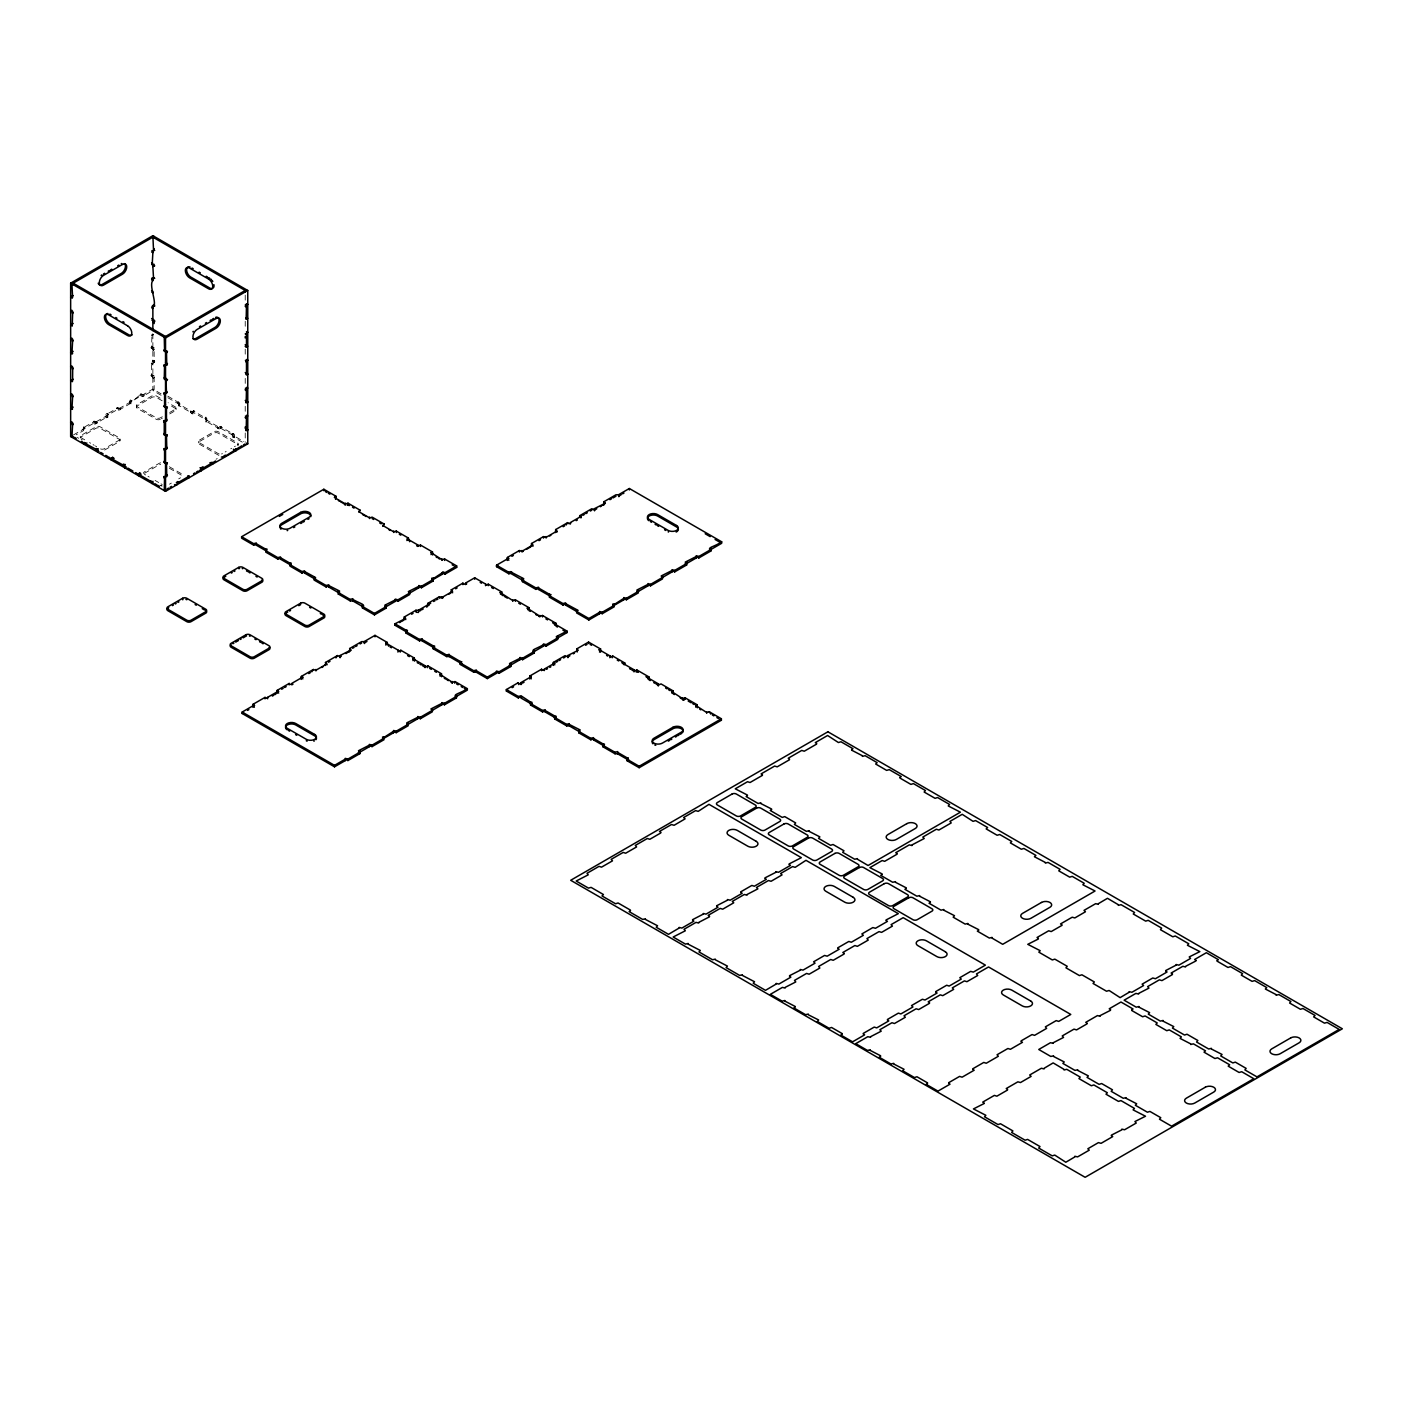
<?xml version="1.0" encoding="UTF-8"?>
<svg xmlns="http://www.w3.org/2000/svg" width="1413" height="1413" viewBox="0 0 1413 1413"><rect width="100%" height="100%" fill="white"/><g stroke="black" fill="none" stroke-linecap="round" stroke-linejoin="round"><path stroke-width="0.75" stroke-dasharray="5 3.75" d="M105.887 414.751C106.275 411.589 110.514 416.411 107.105 413.532M118.851 410.176L130.685 403.341L129.325 402.67L130.314 399.897L132.01 400.974L130.755 401.416L130.808 404.065L129.325 404.136L129.378 401.186C134.924 402.034 141.494 390.43 142.501 396.682C145.292 397.742 143.225 391.719 144.002 396.223M83.985 429.464C83.915 421.498 82.113 434.904 83.985 430.877M107.476 417.312C101.771 417.753 112.122 418.743 105.94 414.716L105.975 416.305L107.476 415.846M97.02 423.352C98.362 419.52 94.971 427.962 92.922 421.728C93.735 419.926 96.473 422.222 95.413 423.723L107.158 416.941L108.324 414.239M97.002 421.992L94.106 421.551L82.396 428.227L83.667 430.506L76.249 434.78M118.904 410.159C119.098 408.286 114.683 405.99 117.597 409.452C121.606 411.307 121.43 407.668 117.597 407.986L105.94 414.716M129.431 401.151L130.95 402.175L129.448 402.74M130.95 403.853L130.967 402.281M167.794 396.152L179.946 403.235C179.857 412.207 175.813 397.83 179.981 403.27M178.391 405.831L179.981 404.719L178.409 404.489M190.684 412.79C189.872 408.551 191.726 418.195 194.835 411.466C194.959 409.258 190.154 412.826 193.581 411.112L207.057 418.884C204.09 430.665 206.51 410.088 205.786 419.626L205.821 421.109L219.386 428.934C226.928 425.931 216.648 427.009 220.693 426.761L234.152 434.55C235.706 440.874 230.054 435.681 234.152 434.25C233.304 431.672 229.895 436.193 233.021 433.332M205.503 421.48L207.093 420.385L205.503 420.014M217.761 427.097C218.379 431.742 219.492 425.384 217.796 428.439M232.633 437.253L234.205 436.034L232.615 435.663M143.985 394.863L140.876 393.927L142.201 394.686M220.852 426.302L220.64 428.21M140.823 393.909L139.763 395.181L142.395 396.594L154.141 389.811L154.141 375.858L152.551 376.688L150.926 375.54L151.615 374.286L154.776 377.271L152.993 378.189L151.615 375.823L151.615 361.975C153.452 357.86 156.79 362.505 153.258 362.788C147.817 360.28 154.706 366.409 151.244 363.583M204.761 418.372L205.927 417.683M153.452 362.682L152.869 361.11L154.618 362.011M154.141 375.858L152.816 375.046L152.392 376.635M153.363 378.172L154.618 377.448M152.869 347.121L150.961 347.792L151.615 346.397L154.776 348.781L152.869 350.247L154.618 349.559M153.363 350.283L151.615 347.934L151.933 333.857M192.433 411.413L193.652 412.614L193.793 410.618M153.664 334.316C151.138 338.131 150.502 334.122 153.452 333.927M154.141 347.969C151.827 351.042 151.474 345.602 154.141 347.969L154.141 361.922L152.392 364.289M152.869 375.081L151.173 375.929M73.529 434.886L152.869 389.07L161.1 393.821M177.543 402.758L178.815 402.034M179.946 403.235L178.727 405.46L192.274 413.285L192.274 411.819L190.684 411.572M162.318 416.747L160.464 417.806A2.985 1.713 0 0 1 156.242 417.806L137.273 406.856A2.985 1.713 0 0 1 137.273 404.418L152.039 395.887A2.985 1.713 0 0 1 156.242 395.887L162.177 399.314M169.684 412.472L175.23 409.275A2.985 1.713 0 0 0 175.23 406.856L168.112 402.74M161.382 418.725L162.318 418.195M169.684 413.938L175.23 410.741A2.985 1.713 0 0 0 175.23 408.304L169.295 404.877M144.444 473.32L159.21 464.789A2.985 1.713 0 0 1 160.693 464.329M169.472 484.182L171.326 483.105M178.709 478.848L180.546 477.788M225.215 452.001L226.151 451.454M230.761 448.804L231.679 448.274M234.452 446.667L235.37 446.137M216.083 459.225L217.213 458.554M219.58 427.026L220.746 428.263L220.693 426.761M231.767 434.056L232.933 436.758L242.488 442.269M151.12 348.022L152.392 348.764M95.201 421.816L94.035 422.964L93.982 421.109M167.882 397.742L243.848 441.598M161.1 395.287L152.869 390.536L152.869 333.344M162.177 400.78L156.242 397.353A2.985 1.713 0 0 0 152.039 397.353L137.273 405.867A2.985 1.713 0 0 0 137.273 408.304L156.242 419.272A2.985 1.713 0 0 0 160.464 419.272M117.526 407.598L118.692 408.251M169.348 466.749L182.401 474.291A2.985 1.713 0 0 1 183.195 475.157M169.348 468.215L182.401 475.739M83.561 427.079L84.833 427.803M84.745 439.814L81.195 437.765A2.985 1.713 0 0 1 81.195 435.328L95.943 426.814A2.985 1.713 0 0 1 100.164 426.814L119.151 437.765A2.985 1.713 0 0 1 119.151 440.202L104.385 448.716A2.985 1.713 0 0 1 100.588 448.928M89.496 442.552L90.679 443.24M93.046 444.618L94.229 445.307M95.43 445.978L96.614 446.667M144.444 474.291L145.627 474.962M147.994 476.34L149.195 477.029M155.112 480.455L158.68 482.504M161.047 483.864L162.23 484.553M81.195 439.231L82.378 439.92M161.047 485.33L162.23 486.019M77.291 437.465L78.669 438.26M160.04 485.242L161.418 486.037M120.494 408.198L120.511 409.788M245.226 295.123L245.226 301.34M245.226 321.263L245.226 328.046M245.226 349.152L245.226 357.295M245.226 378.384L245.226 385.184M245.226 406.273L245.226 413.073M245.226 432.996L245.226 442.304M238.091 443.859L238.091 445.307M198.385 441.421L198.385 442.887M176.095 408.074L176.095 409.523M136.407 405.637L136.407 407.085M120.017 438.984L120.017 440.45M80.311 436.546L80.311 438.012A2.985 1.713 0 0 1 81.195 436.794L95.943 428.28A2.985 1.713 0 0 1 100.164 428.28L119.151 439.231A2.985 1.713 0 0 1 119.151 441.668L104.385 450.182A2.985 1.713 0 0 1 103.961 450.376M218.891 455.339A2.985 1.713 0 0 1 218.238 455.057L199.268 444.088A2.985 1.713 0 0 1 199.268 441.668L214.017 433.137A2.985 1.713 0 0 1 218.238 433.137L237.207 444.088A2.985 1.713 0 0 1 238.073 445.13M222.459 453.591A2.985 1.713 0 0 1 221.523 453.962M219.156 453.962A2.985 1.713 0 0 1 218.238 453.591L199.268 442.64A2.985 1.713 0 0 1 199.268 440.202L214.017 431.689A2.985 1.713 0 0 1 218.238 431.689L237.207 442.64A2.985 1.713 0 0 1 237.207 445.077M160.693 462.863A2.985 1.713 0 0 0 159.21 463.323L144.444 471.854A2.985 1.713 0 0 0 143.631 473.426"/><path stroke-width="1.5" d="M200.77 469.522L202.077 468.462L199.992 467.756M234.629 449.97L235.883 448.804L236.006 450.641L233.375 449.228M124.874 466.396L123.496 465.531L125.068 464.382M72.045 296.394L72.293 297.984L70.65 297.119L73.176 295.582M72.045 352.173L72.293 353.762L70.65 352.897M72.045 380.062L72.293 381.651L70.65 380.768L73.176 379.249M97.762 450.747L96.402 449.811L98.221 448.769M113.941 458.624L111.309 460.02L111.415 458.201L112.687 459.349M150.608 481.25L151.774 481.356L151.968 483.493L153.24 482.769M521.008 684.616L521.821 683.539M188.035 475.775C191.055 475.369 184.926 476.799 189.024 477.771L189.024 476.234L177.314 483.052L177.279 484.553L174.506 484.677M278.697 693.077L277.178 691.84L267.64 697.333L267.64 698.799M364.519 643.533L364.254 641.555L374.993 635.355L387.286 642.456C388.398 645.9 383.4 643.021 387.286 642.456M385.731 645.034L387.286 643.904L388.734 646.218M397.918 652.064L398.201 650.21L385.749 643.021M430.983 554.585L432.519 553.454L432.625 554.973M434.692 647.755L433.067 647.242M461.804 663.404L460.161 662.891M618.859 496.687L618.594 494.709L629.35 488.509L721.69 541.815L721.69 543.281L698.852 556.475L696.22 555.733L696.22 557.994L674.69 570.41L672.058 569.686L672.058 571.929L650.545 584.364L648.055 583.569L647.913 585.883L626.401 598.3L623.769 597.575L623.769 599.819L602.238 612.253L599.607 611.511L599.607 613.772L588.868 619.971L576.575 612.871L577.158 611.193M633.978 671.881L634.243 669.903L621.773 662.715M384.654 606.901L386.297 606.566M425.03 667.66L425.313 665.859L412.702 658.582M166.098 379.214L166.01 378.278M166.098 475.245L166.063 474.326M166.01 363.865L166.098 362.823M212.462 464.223L212.321 462.298L209.883 462.793M406.856 540.525L408.375 539.519L417.824 544.959L417.824 546.425L416.641 545.754M431.654 579.719L442.287 572.777L442.287 574.243L421.445 586.289L418.796 585.547L418.796 587.808L397.936 599.836L395.304 599.112L395.304 601.373L374.445 613.401L352.932 600.984L352.808 598.67L350.3 599.465L328.787 587.049L328.787 584.788L326.156 585.53L304.643 573.095L304.572 570.817L301.993 571.576L280.481 559.159L280.481 556.899L277.849 557.64L256.336 545.206L256.336 542.963L253.704 543.687L241.623 536.728L241.623 538.176L253.704 545.153L255.647 544.252L256.336 545.206M412.861 660.577L414.398 659.553M508.839 560.272L507.373 558.93L496.511 565.2L496.511 566.648L508.804 573.749C512.954 573.855 512.548 570.146 508.804 572.283L496.511 565.2M500.078 592.453L512.76 600.56L515.392 599.836L528.868 607.608C529.999 611.034 524.947 608.191 528.868 607.608M532.03 703.957L530.493 704.963L530.387 701.978L520.991 695.761L518.412 696.521L506.349 689.562L506.349 691.01L518.412 697.987C519.913 695.196 522.51 699.612 521.114 696.556M567.92 657.663L567.708 655.579L578.253 650.263L576.822 648.867L577.211 651.994M609.815 657.716L610.08 655.968L599.13 649.644M671.581 691.469L682.532 698.587L685.181 697.863L697.245 704.822L695.779 707.189M612.73 605.488L623.769 598.37M511.506 572.318L523.746 578.676L522.368 580.107M440.026 676.121L441.492 675.202M531.27 678.841L529.84 675.997L541.585 669.214C542.998 671.987 545.701 667.678 544.217 670.61M335.287 498.047L345.496 503.982L348.004 503.187L360.068 510.164L359.132 512.177M353.056 600.914L350.3 600.931L338.219 593.955L339.597 591.058L328.787 585.583M254.393 707.224L253.015 705.776L242.171 712.046L242.171 713.494L334.51 766.817L345.267 760.618L345.267 758.357L347.898 759.099L369.411 746.665L369.411 744.421L372.043 745.146L393.556 732.729L393.556 730.468L396.205 731.21L417.718 718.775L417.718 716.532L420.35 717.256L441.863 704.84L441.863 702.597L444.494 703.321L467.35 690.127L467.35 688.661L455.057 681.578L452.425 682.302L439.814 674.231M452.619 592.771L451.242 589.875L462.899 583.145C464.4 585.989 466.944 581.502 465.531 584.54L466.732 583.852M552.607 622.78L567.037 631.116L567.037 632.565L546.125 644.646L543.475 643.922L543.475 646.165L522.616 658.211L519.984 657.487L519.984 659.73L499.125 671.776L496.493 671.051L496.493 673.294L487.344 678.593L476.375 672.252L476.375 670.009L473.744 670.733L449.281 656.603L449.14 654.29L446.632 655.084L422.169 640.954L422.169 638.711L419.537 639.435L394.986 625.27L394.986 623.804L405.69 618.399L404.259 617.004L404.153 619.989M449.387 656.533L446.632 656.55L433.173 648.761L433.067 645.794L422.169 639.488M594.555 510.835L594.449 508.662L605.347 503.134L603.969 501.703L604.923 503.699M382.57 738.345L393.556 731.263M452.213 683.15L452.425 681.508M476.499 672.182L473.744 672.199L460.267 664.428L460.161 661.443L449.387 655.067M610.08 655.968L610.769 656.921L612.73 656.021L624.793 662.997C625.994 666.406 620.908 663.81 624.793 662.997M617.658 752.37L626.983 757.757L627.089 760.742L639.171 767.701L721.389 720.224L721.389 718.775L639.171 766.252L617.658 753.818L617.658 751.575L615.026 752.299L593.513 739.882L593.513 737.621L590.864 738.363L569.351 725.929L569.227 723.615L566.719 724.41L545.206 711.993L545.206 709.732L542.574 710.474L521.061 698.057M569.474 725.858L566.719 725.876L554.638 718.899L554.532 715.914L545.206 710.527M645.935 676.668L658.387 683.857L658.281 686.029M617.764 753.747L615.026 753.765L602.945 746.788L602.839 743.803L593.513 738.416M151.615 279.845L152.869 280.569C148.1 285.161 159.068 307.239 151.933 306.374M246.48 345.39L246.109 347.068L247.752 346.203L245.226 344.666M246.48 401.168L246.109 402.846L247.752 401.981L245.226 400.444M246.48 429.057L246.109 430.735L247.752 429.87L245.226 428.333L245.226 426.973M154.671 306.215L153.823 306.02M425.313 665.859L426.002 666.812L427.945 665.929L441.492 673.754L441.598 676.739M151.615 307.734L152.869 308.458L152.869 330.518M246.357 317.589L246.109 319.179L247.752 318.314L246.48 317.519M246.48 333.044L246.48 334.616L245.226 333.892M246.48 416.694L246.48 418.283L245.103 417.612M154.724 250.401L153.823 250.242M154.724 265.821L152.869 266.58L153.558 278.785L151.933 278.485M154.724 278.29L153.346 277.849M154.724 321.599L152.869 322.358M660.772 832.964L649.821 839.287L647.313 838.492L635.32 845.416L636.592 846.935L625.659 853.222L623.168 852.428L611.175 859.351L612.5 860.835L601.514 867.158L599.006 866.363L587.031 873.287L588.214 874.841L576.168 881.023L588.462 888.106L591.093 887.382L603.439 894.535L602.009 895.948L615.573 903.772L618.064 902.978L630.498 910.149M762.472 775.331L750.038 782.519L747.53 781.725L735.255 788.807L747.477 795.095M789.496 759.752L777.221 766.835L774.642 766.076L761.095 773.9L762.472 774.713M747.459 795.749L746.099 796.543L758.092 803.467L760.848 802.814M816.608 744.103L804.244 751.221L801.754 750.427L788.207 758.251L789.584 759.064M760.759 803.502L771.639 809.048M630.481 910.802L629.121 911.597L642.668 919.421L645.423 918.768M771.604 809.684L770.244 810.479L782.237 817.403L784.745 816.608L795.66 822.914L794.406 824.433L806.399 831.356L809.154 830.703M851.58 749.508L852.975 748.696L840.982 741.772L838.404 742.532L827.594 735.502L815.301 742.602L816.696 743.415M645.405 919.421L657.557 925.762L656.233 927.246L668.508 934.329L679.141 928.041M862.372 755.725L851.633 750.162M679.141 927.423L681.896 928.076L693.889 921.152L692.564 920.375M692.511 919.704L703.285 914.105M703.285 913.487L706.041 914.123L718.034 907.199L716.691 906.404M716.656 905.768L727.465 900.187M809.119 831.356L819.876 836.885L818.551 838.368L830.544 845.292L833.034 844.497L843.967 850.785L842.696 852.322L854.688 859.228L857.444 858.592M698.729 923.025L695.991 922.371L684.016 929.295L685.323 930.778L673.153 937.013L685.446 944.114L688.202 943.46M727.448 899.533L730.203 900.187L742.196 893.263L740.801 892.451M709.538 916.79L698.746 922.389M740.801 891.815L751.857 885.439L754.348 886.234L766.341 879.31L765.016 878.55M764.963 877.879L775.825 872.333M775.737 871.644L778.492 872.298L790.485 865.374L789.161 864.597M747.018 895.153L744.298 894.482L732.305 901.406L733.736 902.801L722.714 909.177L720.153 908.418L708.16 915.341L709.538 916.154M688.113 944.149L700.318 950.454L698.993 951.938L712.558 959.763L715.314 959.109M789.108 863.944L801.348 857.656L708.99 804.333L698.181 811.362L695.62 810.603L683.627 817.526L685.093 818.869L674.107 825.28L671.458 824.538L659.465 831.462L660.86 832.275M899.887 777.38L901.264 776.567L889.272 769.643L886.64 770.385L875.689 764.027L877.12 762.631L865.127 755.708L862.407 756.379M715.278 959.763L727.43 966.103L726.105 967.587L739.653 975.412L742.408 974.758M857.426 859.228L868.077 865.498L960.416 812.192L948.247 805.94L949.571 804.456L937.578 797.533L935.088 798.327L924.155 792.039L925.427 790.521L913.434 783.597L910.926 784.392L899.94 778.051M742.39 975.412L754.542 981.752L753.217 983.236L765.493 990.336L776.161 984.066M897.025 854.211L884.662 861.329L882.171 860.535L869.878 867.635L882.118 873.923M912.003 845.557L909.283 844.886L895.718 852.71L897.114 853.523M882.083 874.559L880.723 875.354L892.716 882.277L895.471 881.624M895.453 882.277L906.263 887.859M776.126 983.413L778.881 984.066L790.874 977.142L789.514 976.348M789.496 975.712L800.359 970.166M800.27 969.477L803.026 970.113L815.018 963.189L813.605 961.794L824.556 955.453L827.188 956.177L839.181 949.253L837.838 948.476M906.245 888.512L904.885 889.307L916.878 896.213L919.633 895.577M785.151 988.058L782.413 987.387L770.35 994.346L782.096 1001.128L784.851 1000.492M837.785 947.823L848.842 941.447L851.333 942.241L863.325 935.318L861.895 933.922L872.845 927.564L875.477 928.288L887.47 921.364L886.092 920.552M784.851 1001.111L795.219 1006.48M844.179 953.969L833.211 960.292L830.72 959.498L818.639 966.474L819.84 968.029L809.137 974.211L806.576 973.433L794.495 980.41L795.766 981.929L785.151 987.387M886.092 919.934L898.332 913.646L805.975 860.323L795.166 867.352L792.605 866.593L780.612 873.517L782.043 874.912L771.092 881.27L768.442 880.529L756.45 887.452L757.88 888.848L747.053 894.5M919.598 896.213L930.425 901.812M795.201 1007.133L793.841 1007.911L805.587 1014.693L808.342 1014.057M930.425 902.43L929.03 903.243L941.023 910.166L943.778 909.513M808.254 1014.746L818.657 1019.992L817.332 1021.475L829.078 1028.258L831.568 1027.463L842.201 1033.61M943.743 910.166L954.499 915.695L953.174 917.178L965.167 924.102L967.923 923.466M967.834 924.155L978.714 929.683M1045.302 862.425L1034.422 856.737L1035.906 855.395L1023.913 848.471L1021.334 849.231L1010.366 842.89L1011.743 841.442L999.75 834.518L997.119 835.26L986.168 828.901L987.599 827.506L975.606 820.582L973.045 821.342L962.218 814.312L949.942 821.412L951.196 822.931L938.886 830.032L936.377 829.237L922.83 837.061L924.208 838.51L912.039 844.903M842.201 1034.228L840.823 1035.04L852.569 1041.823L864.65 1034.846L863.29 1034.069M978.697 930.337L977.337 931.132L989.33 938.055L992.085 937.402M863.255 1033.415L874.223 1027.092L876.714 1027.887L888.795 1020.91L887.417 1020.098M887.417 1019.48L898.368 1013.139L900.876 1013.933L912.939 1006.974L911.526 1005.579L922.389 999.274L925.02 999.998L937.102 993.021L935.777 992.262M870.567 1037.319L867.812 1036.683L855.73 1043.659L867.476 1050.442L870.231 1049.788M991.997 938.091L1002.7 944.308L1095.057 891.002L1082.87 884.75L1084.195 883.266L1072.202 876.36L1069.712 877.155L1058.779 870.85L1060.05 869.331L1048.057 862.407L1045.355 863.096M935.706 991.59L946.675 985.25L949.165 986.062L961.246 979.085L959.816 977.69L970.678 971.385L973.327 972.109L985.391 965.132L903.172 917.673L891.091 924.632L892.415 926.116L881.588 932.368L879.027 931.609L866.946 938.585L868.218 940.104L857.373 946.339L854.865 945.544L842.802 952.521L844.179 953.333M870.231 1050.407L880.617 1055.776M929.542 1003.283L918.68 1009.553L916.101 1008.794L904.037 1015.77L905.291 1017.289L894.464 1023.524L891.956 1022.729L879.875 1029.706L881.2 1031.19L870.567 1036.7M880.617 1056.394L879.222 1057.224L890.967 1063.989L893.723 1063.353M1038.343 939.009L1027.781 944.326L1040.18 950.684L1038.855 952.168L1052.314 959.939L1054.822 959.144L1067.221 966.298L1065.95 967.817L1079.426 975.588L1081.916 974.793L1094.333 981.947L1093.061 983.466L1106.538 991.237L1109.099 990.478L1120.12 997.631L1129.164 992.262M1061.922 925.391L1051.201 931.573L1048.711 930.778L1037.036 937.508L1038.431 938.32M893.705 1063.989L904.037 1069.288L902.713 1070.771L914.458 1077.554L916.966 1076.759L927.599 1082.906M1098.36 904.355L1095.693 903.649L1084.018 910.378L1085.449 911.774L1074.834 917.938L1072.202 917.214L1060.527 923.943L1061.922 924.756M1118.319 904.709L1107.474 898.297L1098.413 903.649M927.511 1083.594L926.204 1084.336L937.967 1091.119L950.031 1084.16L948.706 1083.382M948.653 1082.711L959.604 1076.388L962.112 1077.183L974.193 1070.206L972.851 1069.447M972.798 1068.776L983.766 1062.435L986.256 1063.247L998.337 1056.27L997.066 1054.752L1007.911 1048.499L1010.401 1049.294L1022.482 1042.317L1021.122 1041.54M1021.104 1040.886L1032.055 1034.563L1034.563 1035.358L1046.627 1028.381L1045.373 1026.862L1056.217 1020.61L1058.708 1021.405L1070.789 1014.446L988.552 966.969L976.489 973.928L977.69 975.5L966.916 981.699L964.408 980.905L952.327 987.881L953.651 989.365L942.754 995.653L940.263 994.858L928.182 1001.817L929.56 1002.629M1053.25 1043.359L1050.495 1042.706L1038.749 1049.488L1050.813 1056.465L1053.568 1055.811M984.102 1103.553L973.451 1108.922L985.85 1115.299L984.525 1116.782L997.984 1124.554L1000.492 1123.759L1012.891 1130.912L1011.637 1132.431L1025.096 1140.203L1027.604 1139.408L1040.003 1146.561L1038.732 1148.08L1052.208 1155.852L1054.769 1155.092L1065.808 1162.245L1074.869 1156.894M1087.092 1023.824L1076.565 1029.9L1073.986 1029.141L1062.24 1035.923L1063.565 1037.407L1053.25 1042.723M1007.557 1090.024L996.871 1096.188L994.381 1095.393L982.706 1102.122L984.102 1102.935M1129.164 991.643L1131.919 992.279L1143.576 985.55L1142.146 984.155L1152.778 977.99L1155.41 978.732L1167.067 971.985L1165.743 971.226M1100.144 1016.283L1097.477 1015.576L1085.732 1022.358L1087.109 1023.171M1053.55 1056.465L1064.219 1061.94L1062.894 1063.424L1074.975 1070.4L1077.73 1069.765M1110.53 1010.295L1100.197 1015.576M1044.119 1068.917L1041.363 1068.263L1029.706 1074.993L1031.119 1076.388L1020.504 1082.552L1017.872 1081.828L1006.215 1088.558L1007.593 1089.37M1165.69 970.554L1176.146 965.132M1138.631 994.045L1135.875 993.41L1124.13 1000.192L1136.211 1007.169L1138.966 1006.515M1176.146 964.514L1178.901 965.167L1190.558 958.42L1189.234 956.937L1199.831 951.62L1187.432 945.262L1188.757 943.778L1175.28 935.989L1172.79 936.784L1160.444 929.683L1161.645 928.129L1148.186 920.34L1145.678 921.135L1133.279 913.999L1134.551 912.462L1121.074 904.691L1118.354 905.362M1172.472 974.528L1161.945 980.604L1159.367 979.845L1147.621 986.627L1148.946 988.111L1138.631 993.427M1131.654 1009.8L1133.049 1008.988L1120.968 1002.011L1109.223 1008.794L1110.618 1009.606M1185.542 966.987L1182.875 966.28L1171.112 973.062L1172.507 973.875M1138.931 1007.151L1149.617 1012.644L1148.292 1014.128L1160.356 1021.104L1163.111 1020.451M1195.999 960.928L1185.631 966.298M1063.989 1069.323L1053.144 1062.912L1044.119 1068.281M1077.695 1070.4L1088.363 1075.894L1087.039 1077.377L1099.12 1084.354L1101.628 1083.541L1112.455 1089.794L1111.201 1091.313L1123.264 1098.29L1126.02 1097.636M1217.052 960.504L1218.43 959.692L1206.366 952.715L1194.621 959.498L1195.999 960.31M1163.023 1021.14L1173.761 1026.597L1172.437 1028.081L1184.518 1035.04L1187.008 1034.245L1197.853 1040.498L1196.581 1042.017L1208.663 1048.994L1211.418 1048.34M1190.664 1043.871L1180.085 1038.396L1181.356 1036.877L1169.275 1029.9L1166.767 1030.695L1155.869 1024.407L1157.194 1022.924L1145.131 1015.965L1142.622 1016.759L1131.742 1010.489M1126.02 1098.272L1136.67 1103.783L1135.345 1105.266L1147.427 1112.225L1149.917 1111.43L1160.762 1117.683L1159.49 1119.202L1171.571 1126.179L1253.79 1078.702L1241.727 1071.725L1239.095 1072.467L1228.215 1066.161L1229.646 1064.766L1217.564 1057.789L1214.933 1058.514L1204.035 1052.155L1205.501 1050.813L1193.42 1043.836L1190.7 1044.507M1074.834 1156.258L1077.589 1156.894L1089.246 1150.164L1087.833 1148.769L1098.449 1142.605L1101.08 1143.329L1112.737 1136.6L1111.36 1135.787M1276.063 994.575L1265.359 989.012L1266.737 987.581L1254.656 980.604L1252.095 981.364L1241.321 975.147L1242.592 973.628L1230.511 966.651L1228.003 967.463L1217.052 961.123M1211.383 1048.994L1222.051 1054.469L1220.744 1055.953L1232.807 1062.929L1235.315 1062.134L1246.142 1068.387L1244.888 1069.906L1256.969 1076.883L1339.188 1029.406L1327.107 1022.429L1324.476 1023.153L1313.666 1016.901L1315.044 1015.452L1302.963 1008.493L1300.455 1009.288L1289.627 1003.036L1290.881 1001.517L1278.818 994.54L1276.151 995.264M1111.36 1135.169L1121.887 1129.799M1121.816 1129.128L1124.571 1129.764L1136.246 1123.035L1134.922 1121.551L1145.501 1116.235L1133.102 1109.876L1134.427 1108.393L1120.968 1100.603L1118.46 1101.398L1106.008 1094.21L1107.333 1092.726L1093.856 1084.954L1091.348 1085.749L1078.949 1078.596L1080.221 1077.077L1066.744 1069.305L1064.042 1069.994M304.696 571.594L315.611 577.546L314.075 578.553L313.969 577.034M304.696 573.06L304.042 572.141L301.993 573.042L289.93 566.065L289.824 563.081L280.481 557.693M485.524 585.671L485.648 584.117L474.697 577.793L465.531 583.074M599.607 612.306L588.868 618.505L565.659 605.117L565.589 602.821L563.028 603.598L538.547 589.468L538.547 587.207L535.916 587.932L511.435 573.819M565.712 605.064L564.97 604.163L563.028 605.047L549.463 597.222L549.357 594.237L538.547 588.002M345.373 503.134L345.108 505.095M280.481 559.159L279.792 558.206L277.849 559.089L265.768 552.13L266.351 550.434M382.852 526.378L384.23 524.099L372.149 517.14L369.658 517.935L358.69 511.612L360.068 510.164M384.23 524.099L382.764 525.459L393.803 531.871L396.294 531.076L408.375 538.053L409.646 541.709M328.787 587.049L328.099 586.095L326.156 586.978L314.075 580.019L314.075 578.553L315.541 578.659M352.932 599.518C361.887 604.481 365.808 604.216 362.382 607.89L362.346 604.888M340.091 657.751L340.091 655.508L351.007 649.98L349.629 648.549L350.724 650.634M398.201 650.21L398.89 651.163L400.833 650.28L414.398 658.105L414.504 661.09M422.169 640.954L421.48 640.001L419.537 640.901L406.061 633.112L405.955 630.145L394.986 623.804M434.427 648.037L433.173 648.761M527.173 608.102L539.872 616.209L542.504 615.485L555.963 623.257L556.068 626.242L557.446 627.036M476.375 670.804L487.344 677.127L496.493 671.846M509.422 665.064L510.905 664.993L509.528 663.527L519.984 658.281M556.404 637.934L557.888 637.864M545.206 711.993L544.517 711.039L542.574 711.94L530.493 704.963M555.91 718.175L554.638 718.899M634.243 669.903L634.914 670.857L636.874 669.974L648.956 676.933C650.015 680.36 645.07 677.516 648.956 676.933M569.351 724.48L580.231 729.991L578.8 731.386M658.387 683.857L659.076 684.81L661.019 683.91L673.1 690.886C674.478 694.207 669.108 691.769 673.1 690.886M593.513 739.882L592.824 738.928L590.864 739.811L578.8 732.852L578.765 729.832M682.532 697.792L682.832 700.159M695.744 705.423L706.694 712.523L709.326 711.799L721.389 718.775M151.615 251.956L152.869 252.68L152.198 264.655L153.346 264.779M166.787 352.738L167.423 351.289L165.533 351.943L163.784 350.707L164.261 349.629M166.787 365.102L167.423 363.653L165.533 362.788M166.787 436.405L167.282 434.78L164.261 434.815L164.261 420.827L166.911 420.791L166.787 419.29M166.787 448.769L166.787 447.179M166.787 464.294L167.37 462.74L165.533 463.482L163.731 462.157L164.261 461.168M417.824 544.959L418.495 545.913L420.456 545.029L432.519 551.988C433.632 555.415 428.687 552.554 432.519 551.988M431.018 552.589L442.039 559.725L444.6 558.965L456.682 565.942L456.682 567.39L444.936 574.173L442.976 573.289L442.287 574.243M485.648 584.117L486.337 585.07L488.28 584.187L501.756 591.959C503.01 595.368 497.8 592.577 501.756 591.959M538.547 589.468L537.858 588.514L535.916 589.398L522.368 581.573L522.262 578.588M565.659 603.651L578.111 610.398L576.575 611.423L576.469 609.886M166.787 408.516L167.352 406.962L165.533 407.721L163.661 406.22L165.533 404.666M70.65 283.165L152.869 235.706L247.752 290.477L247.752 443.859L165.533 491.318L70.65 436.546L70.65 283.165L165.533 337.954L247.752 290.477M103.467 273.963L104.65 273.292M108.2 271.225L109.384 270.537M110.585 269.865L111.768 269.177M117.685 265.75L118.886 265.061M72.593 297.507L71.922 283.907L154.141 236.43L154.141 238.179M71.922 310.277L70.65 311.054C73.741 310.825 71.356 315.152 73.176 312.591M72.699 311.337L72.24 325.555M73.176 323.471L70.65 325.061L72.293 325.873L71.922 324.195M151.615 278.308L154.141 278.255L152.392 279.509L152.869 280.569M71.922 338.166L70.65 338.943C74.041 339.067 71.162 343.129 73.176 340.48M72.699 353.162L71.922 353.674L72.699 339.226M153.346 292.668L151.933 292.332M70.65 352.932L73.176 351.36M152.869 305.349L154.706 305.296M70.65 366.832L71.922 366.055M72.699 367.115L72.593 381.157M154.724 320.733L151.933 320.221M73.176 368.369C71.039 371.018 74.077 366.726 70.65 366.779M246.48 289.753L164.261 337.212L164.579 350.972M71.922 393.944L70.65 394.722C73.776 394.492 71.304 398.766 73.176 396.258M72.699 394.986L71.922 409.399L71.922 407.862M199.445 326.65L200.628 325.961M205.38 323.224L206.563 322.535M210.113 320.486L211.296 319.797M212.498 319.108L213.681 318.437M246.48 303.689L247.752 304.413C244.502 304.484 247.293 308.617 245.103 306.056M73.176 407.121L70.65 408.71L72.593 408.905M164.579 364.925L164.261 379.09L166.787 380.627L167.476 379.443L165.533 379.832M166.469 351.025L166.787 365.066L163.82 364.978L164.261 366.638M71.922 421.833L70.65 422.611C73.776 422.505 71.268 426.761 73.176 424.147M72.699 422.876L71.922 437.288L73.352 436.458M164.579 378.861L164.261 377.518M246.48 345.514L245.156 346.291L246.48 346.927L246.48 333.079L247.752 332.302L246.48 331.578M70.65 436.546L72.081 435.716M164.579 392.814L164.579 406.75M84.197 444.371L86.847 442.976M247.752 360.191L246.003 361.428L246.48 362.505M83.932 442.764L98.186 450.447M99.016 451.471L97.709 452.178L97.709 450.712M165.215 420.332L163.625 420.95L164.261 422.416M111.362 458.589L113.747 457.953M110.885 458.324L125.139 466.184M124.821 467.827L126.393 466.979M164.579 448.592L164.579 462.528M166.469 434.692L166.787 448.716L163.82 448.645L164.261 450.305M139.693 474.945L138.421 475.669C137.768 471.306 140.099 476.287 141.053 474.273M246.18 430.417L246.48 416.747L247.752 415.97L246.48 415.228M153.046 481.374L151.933 482.01L137.997 473.973M164.579 476.464L164.261 490.594L165.692 489.763M200.876 468.003L203.066 466.732M167.14 488.933L168.589 488.086M170.055 487.255L171.538 486.39M193.546 473.691L195.029 472.843M196.513 471.977L198.173 471.024M200.77 470.988L200.805 469.487L212.692 462.634M213.752 462.016L215.588 460.974M221.382 457.106L222.989 456.682M239.592 447.109L223.819 457.123M240.546 446.561L242.012 445.713M243.495 444.848L244.979 443.982M241.623 536.728L323.842 489.251L335.923 496.228L335.552 499.354M279.315 516.416L282.741 514.438M335.923 496.228L334.369 497.341L336.029 497.747M293.674 527.614L294.858 526.925M300.792 523.499L301.976 522.81M303.159 522.121L304.343 521.45M307.91 519.383L309.094 518.712M167.847 608.261L168.765 607.731M172.457 605.612L173.375 605.082M175.23 604.005L176.148 603.475M177.985 602.415L178.921 601.885M347.209 505.112L349.506 505.518M225.78 576.292L223.925 577.352A2.985 1.713 0 0 0 223.925 579.789L242.895 590.74A2.985 1.713 0 0 0 247.116 590.74L261.882 582.227A2.985 1.713 0 0 0 262.059 579.895M231.308 573.095L232.227 572.565M234.081 571.488L235 570.958M408.375 538.053L406.856 539.059L408.339 539.642M232.933 643.727L233.869 643.198M235.706 642.12L236.625 641.59M237.543 641.06L238.479 640.531M240.316 639.453L241.234 638.923M243.089 637.864L244.007 637.334M244.926 636.804L245.844 636.274A2.985 1.713 0 0 1 246.516 635.974M286.839 612.606L287.757 612.076M289.594 611.017L290.53 610.469M298.832 605.682L300.669 604.623M338.219 593.955C342.193 592.312 336.983 592.877 338.113 590.97M386.191 606.619L384.76 605.241L395.304 599.907M409.205 592.842L408.357 591.588L418.796 586.342M442.234 572.742L442.887 571.823L444.936 572.724L456.682 565.942M362.382 607.89L374.445 614.867L386.191 608.085L386.297 605.1M395.304 601.373L395.993 600.419L397.936 601.302L409.699 594.52L409.788 591.535M418.796 587.808L419.484 586.854L421.445 587.737L433.19 580.955L431.654 578.253L433.296 577.97M252.909 707.295L253.015 704.31L265.008 697.386L266.969 698.287L267.64 697.333M277.072 693.359L277.178 690.374L289.17 683.45C290.583 686.223 293.25 681.931 291.802 684.846L292.968 684.175M301.216 679.406L301.322 676.421L313.315 669.497L315.806 670.31L326.845 663.933L325.467 662.485L326.951 664.852M325.467 662.485L337.46 655.561L339.42 656.462L340.091 655.508M349.629 648.549L361.622 641.626L364.36 641.643M404.259 617.004L415.917 610.275L418.672 610.292L418.407 612.518M427.75 603.439C431.866 603.916 426.532 606.972 427.75 603.439L439.408 596.71L441.916 597.505L452.619 591.323L451.242 589.875M507.267 560.449L507.373 557.464L519.366 550.54L521.856 551.353L532.948 544.923L531.518 543.528L531.412 546.513M531.518 543.528L543.51 536.604L546.019 537.399L557.058 531.023L555.662 529.575L555.574 532.56M555.662 529.575L567.655 522.651C569.103 525.459 571.717 521.079 570.304 524.064M579.825 515.639C583.958 516.416 578.323 518.96 579.825 515.639L591.817 508.715L593.76 509.616L594.449 508.662M603.969 501.703L615.962 494.78L618.717 494.797M281.664 689.244L283.165 688.378M284.667 687.513L286.168 686.647M291.802 683.38L302.824 677.021M308.811 673.559L310.312 672.694M311.814 671.829L313.315 669.497M328.47 662.22L329.971 661.355M335.958 657.893L337.46 655.561M352.614 648.267L354.115 647.401M355.617 646.536L357.118 645.67M360.121 643.939L361.622 643.074M411.589 614.231L413.038 613.383M418.548 610.204L430.7 603.192M433.632 601.496L435.08 600.666M436.529 599.819L437.977 598.988M455.657 588.779L457.123 587.932M511.859 556.333L513.361 555.468M539.007 540.667L540.508 539.801M563.169 526.713L564.67 525.848M566.171 524.982L567.655 522.651M570.304 522.598L579.719 517.158L581.079 517.829M582.827 515.374L584.311 514.509M585.812 513.643L587.313 512.778M590.316 511.047L591.817 510.181M609.974 499.69L611.458 498.824M612.959 497.959L615.962 496.228M242.171 713.494L243.513 712.717M247.54 710.403L248.882 709.626M272.356 696.079L273.539 695.39M274.705 694.719L275.888 694.03M321.828 667.501L323.012 666.83M340.091 656.957L341.275 656.286M345.991 653.565L347.156 652.877M348.34 652.205L349.647 651.587M364.254 643.021L366.938 641.467M394.986 625.27L396.17 624.581M399.649 622.585L400.78 621.932M401.91 621.278L403.041 620.625M419.732 610.981L420.897 610.31M422.045 609.657L423.194 608.985M426.549 607.06L427.644 606.424M442.304 598.388L443.223 597.416M448.928 594.131L450.041 593.495M496.511 566.648L497.853 565.871M523.181 551.264L521.998 551.953L521.998 550.487M526.713 549.233L527.879 548.544M529.063 547.873L530.246 547.184M549.675 535.969L550.858 535.28M576.186 520.655L577.369 519.984M594.449 510.111L596.798 508.751M600.331 506.719L601.514 506.031M602.697 505.359L604.005 504.741M618.594 496.175L621.278 494.621M622.621 493.844L623.963 493.066M406.061 633.112C406.767 632.123 408.816 629.845 406.096 630.074M400.215 652.1L400.833 650.28M500.485 594.149L501.756 593.425M522.368 581.573L523.464 580.937M414.398 658.105L412.843 659.217L414.504 659.624M433.173 647.313L434.709 646.183L433.067 645.794M549.357 595.703L551.017 594.643L549.357 594.237M427.468 667.66L427.945 665.929M527.756 609.71L528.974 609.127M549.463 597.222L550.416 596.675M441.492 673.754L439.955 674.937L441.598 675.273M460.267 662.962L461.821 661.832L460.161 661.443M460.267 664.428L461.38 663.774M555.963 623.257L554.444 624.511L556.068 624.776M454.739 683.221L455.057 681.578M555.026 625.27L555.963 624.723M242.171 712.046L334.51 765.351L345.267 759.152M345.267 760.618L345.955 759.664L347.898 760.547L359.891 753.624L358.513 750.727L369.358 745.163M393.556 732.729L394.245 731.775L396.205 732.658L408.198 725.734L406.803 722.838L417.718 717.327M432.449 710.28L430.912 708.955L441.863 703.374M456.593 694.878L456.487 697.863C452.178 693.836 459.048 694.348 467.35 688.661M534.397 649.962L534.291 652.947C530.599 649.274 534.75 649.768 543.475 644.717M557.782 637.917L556.316 636.574L567.037 631.116M623.769 599.819L624.44 598.865L626.401 599.766L638.393 592.842L636.927 590.033L647.913 584.417M661.955 577.211L661.213 575.956L672.058 570.481M686.789 563.434L685.217 562.144L696.22 556.528M710.951 548.032L710.845 551.017C706.518 546.937 713.318 547.608 721.69 541.815M369.411 746.665L370.012 745.711L372.043 746.612L384.036 739.688L382.499 737.091L384.142 736.703M417.718 718.775L418.301 717.839L420.35 718.722L432.343 711.799L432.449 708.814M441.863 704.84L442.463 703.886L444.494 704.787L456.487 697.863M496.493 673.294L497.182 672.341L499.125 673.242L510.8 666.512L510.905 663.527M519.984 659.73L520.673 658.776L522.616 659.677L534.291 652.947M543.475 646.165L544.164 645.211L546.125 646.112L557.782 639.383L557.888 636.398M599.607 613.772L600.295 612.818L602.238 613.701L614.231 606.778L612.694 604.146L614.337 603.793M647.913 585.883L648.602 584.929L650.545 585.812L662.538 578.888L662.644 575.921M672.058 571.929L672.747 570.976L674.69 571.876L686.683 564.953L686.789 561.968M696.22 557.994L696.892 557.04L698.852 557.941L710.845 551.017M506.349 689.562L518.094 682.779C519.595 685.552 522.139 681.19 520.796 684.21M553.225 665.417L553.331 662.432L565.076 655.65L567.037 656.533L567.708 655.579M576.822 648.867L588.567 642.085L600.649 649.062L599.518 652.1M506.349 691.01L507.779 690.18M512.142 687.672L513.608 686.824M520.726 682.709L531.27 676.633L529.84 675.997M544.217 669.144L554.761 663.068M556.21 662.22L557.658 661.39M559.124 660.542L560.608 659.694M563.575 657.981L565.076 657.116M585.583 645.264L587.066 644.416M522.916 682.903L524.029 682.267M546.407 669.338L547.52 668.702M549.781 667.395L550.911 666.742M567.708 657.045L569.916 655.773M573.272 653.83L574.42 653.177M600.649 649.062C596.374 650.757 602.274 650.157 600.613 652.1M530.387 703.444L532.047 702.367L530.387 701.978M612.253 657.769L612.73 656.021M554.638 717.451L556.192 716.32L554.532 715.914M636.08 671.881L638.376 672.305M648.002 678.947L649.044 678.47M578.8 732.852L580.054 732.111M671.829 693.077L673.1 692.352M602.945 745.322L604.499 744.209L602.839 743.803M602.945 746.788L604.058 746.152M684.546 699.682L683.609 700.159M697.245 704.822C693.165 706.641 698.57 705.829 697.351 707.807M627.089 760.742L628.043 760.176M668.296 741.154L669.479 740.465M670.663 739.776L671.846 739.105M675.414 737.038L676.597 736.367M677.781 735.678L678.964 734.99M680.148 734.301L681.331 733.63A5.97 3.444 0 0 0 681.702 733.4M265.662 549.145C269.124 547.961 265.167 552.872 265.662 549.145L256.336 543.758M289.824 563.081C293.48 562.445 288.482 565.041 291.06 564.476M522.262 580.054L523.622 580.054M637.122 591.323L638.499 591.323L638.499 589.857M554.532 717.38L556.016 717.468M602.839 745.269L604.322 745.34M626.983 757.757C630.64 757.456 625.517 759.258 628.626 759.488M152.745 252.75L154.141 248.635M152.745 308.511L154.141 304.413M166.787 391.419L167.282 392.478L165.533 393.715L163.696 392.973L164.261 394.527M245.103 389.723C247.416 392.178 244.396 388.345 247.752 388.08L246.48 387.356M407.068 724.145L408.304 724.215L408.304 722.767M138.651 474.061L139.587 472.649M549.498 595.632L550.434 595.58M530.529 703.374L532.03 703.727M686.665 563.363L685.146 563.822L686.683 564.953M507.408 559.053L508.927 558.594L507.373 557.464M253.051 705.899L254.57 705.44L253.015 704.31M152.869 266.58L153.452 265.697L151.933 264.443M417.188 612.465L416.076 611.829M325.361 664.004L325.361 665.47M301.216 677.957L302.877 677.551L301.322 676.421M277.072 691.893L278.714 691.505L277.178 690.374M164.261 433.296L164.261 434.868M427.644 604.958L428.687 605.453M705.193 533.761L710.156 536.622M715.102 539.483L720.047 542.327M650.351 521.574L651.534 522.262M655.102 524.311L656.286 525M657.469 525.671L658.652 526.36M664.587 529.787L665.77 530.476M152.869 237.154L245.226 290.477L245.226 292.032M192.009 268.028L193.192 268.717M199.127 272.144L200.31 272.833M206.245 276.259L207.428 276.93M208.612 277.619L209.795 278.308M246.639 303.83L247.752 304.466M151.933 250.613L153.558 250.896L152.869 235.706M245.385 304.554L246.48 305.208L246.18 318.861M151.615 262.73L152.869 263.472M246.639 331.719L247.752 332.355M151.615 290.619L152.869 291.361M555.662 531.041L557.146 531.942M246.48 359.467L247.752 360.244M245.385 360.333L246.48 360.969L246.48 374.869L247.752 374.092L245.226 372.555M151.615 318.508L152.869 319.232M247.752 374.145L246.233 373.491L246.18 374.639M531.518 544.994L533.072 546.107M165.533 336.488L73.176 283.165L73.176 284.719M245.385 388.222L246.48 388.858L246.18 402.528M109.861 314.092L111.044 314.781M115.795 317.519L116.979 318.208M122.913 321.616L124.097 322.305M246.48 401.292L247.752 402.016M245.385 416.111L246.48 416.747M165.992 378.649L166.469 392.761M246.48 429.181L247.752 429.905M246.48 443.117L247.752 443.859M325.361 491.583L326.862 492.448M328.381 493.331L329.883 494.197M352.526 507.267L354.045 508.132M372.149 518.589L373.668 519.472M379.691 522.951L381.21 523.817M399.314 534.273L400.833 535.156M452.142 564.776L453.661 565.659M455.163 566.525L456.682 567.39M491.653 587.596L493.331 588.567M518.765 603.245L520.443 604.216M545.877 618.894L547.555 619.865M590.086 644.416L591.588 645.282M617.251 660.101L618.753 660.966M665.558 687.99L667.06 688.855M668.561 689.738L670.08 690.604M688.184 701.06L691.204 702.809M692.723 703.674L694.225 704.539M710.827 714.13L709.326 711.799M712.346 714.996L713.848 715.879M716.868 717.61L718.387 718.493M719.888 719.358L721.389 720.224M338.361 500.555L339.526 501.226M340.692 501.898L341.858 502.569M343.023 503.24L345.373 504.6M362.523 514.491L363.689 515.162M364.854 515.833L366.02 516.522M388.999 529.787L390.165 530.458M436.14 556.987L437.306 557.676M438.472 558.347L439.637 559.018M480.173 582.421L481.533 583.216M501.862 594.944L503.222 595.738M504.582 596.516L507.302 598.088M528.974 610.593L530.334 611.387M535.774 614.531L537.134 615.309M538.512 616.103L539.872 616.88L539.872 615.432M562.922 630.198L564.299 630.993M565.659 631.788L567.037 632.565M606.583 655.402L607.749 656.074M629.562 668.667L630.728 669.356M631.911 670.027L633.077 670.698M649.044 679.918L650.227 680.589M653.724 682.62L654.89 683.291M656.056 683.963L658.387 685.305M673.206 693.871L674.372 694.542M680.201 697.916L682.532 699.258M699.682 709.149L700.848 709.838M166.469 406.803L166.469 420.65M235.653 449.016L235.971 450.659M223.978 455.745L225.638 455.163M433.19 580.955L431.707 580.054M212.515 464.206L211.244 462.74M553.331 662.432C557.746 663.88 550.646 664.057 554.797 664.799M439.885 598.441L439.408 596.71M199.498 470.246L200.805 470.953M166.469 462.581L166.787 476.605L163.731 476.587L164.261 478.195M510.8 666.512L509.422 665.7M165.533 474.344L167.441 475.263L165.992 476.146M177.384 481.568L178.639 482.292L176.36 482.504M385.095 607.449L386.191 608.085M404.259 618.47L405.796 619.583M518.73 684.599L518.094 682.779M96.296 448.433L97.656 449.21M123.408 464.082L124.768 464.877M74.553 437.341L76.249 438.33M81.406 441.298L82.766 442.092M100.712 452.443L103.078 453.803M105.798 455.375L107.494 456.364M108.518 456.947L109.878 457.741M127.824 468.092L129.519 469.081M130.19 469.452L132.91 471.041M135.63 472.613L136.99 473.39M154.776 483.652L156.313 484.553M157.302 485.118L159.386 486.319M407.615 655.65L409.311 656.621M429.64 668.367L431.336 669.338M434.727 671.299L436.423 672.27M456.593 683.927L458.13 684.81M461.203 686.577L462.74 687.477M464.276 688.361L465.813 689.244M390.094 646.995L391.454 647.772M417.206 662.644L418.548 663.421M419.908 664.198L421.251 664.975M422.611 665.77L425.313 667.325M444.318 678.293L445.66 679.07M447.02 679.847L448.363 680.642M451.065 682.196L452.425 682.974M246.463 570.887L247.646 571.576M248.829 572.247L250.013 572.936M255.947 576.363L257.131 577.052M309.624 607.36L310.825 608.049M320.309 613.525L321.493 614.196M322.676 614.885L323.86 615.573M195.118 604.534L196.301 605.223M202.236 608.65L204.602 610.027M254.817 639.012L256 639.683M259.55 641.749L260.751 642.42M261.935 643.109L263.118 643.798M301.322 677.887L302.859 678.894M359.891 753.624C355.829 752.034 361.004 752.546 359.997 750.639M288.482 730.503L289.665 731.175M295.582 734.601L296.783 735.29M531.111 676.721L529.734 678.982M112.616 457.07L112.581 458.201M140.576 473.231L139.693 473.85M85.575 443.7L84.409 442.463L84.25 444.406M706.694 711.746L706.694 713.194M698.852 556.475L698.852 557.941M685.181 697.863L685.181 699.311M674.69 570.41L674.69 571.876M650.545 584.364L650.545 585.812M639.171 766.252L639.171 767.701M636.874 669.974L636.874 671.422M629.35 488.509L629.35 489.975M626.401 598.3L626.401 599.766M615.026 752.299L615.026 753.765M603.863 503.222L603.863 504.671M602.238 612.253L602.238 613.701M590.864 738.363L590.864 739.811M588.868 618.505L588.868 619.971M588.567 642.085L588.567 643.551M566.719 724.41L566.719 725.876M563.028 603.598L563.028 605.047M546.142 536.534L546.142 538M546.125 644.646L546.125 646.112M543.51 536.604L543.51 538.07M542.504 615.485L542.504 616.951M542.574 710.474L542.574 711.94M541.585 669.214L541.585 670.68M535.916 587.932L535.916 589.398M522.616 658.211L522.616 659.677M519.366 550.54L519.366 552.006M518.412 696.521L518.412 697.987M515.392 599.836L515.392 601.302M512.76 599.783L512.76 601.231M508.804 572.283L508.804 573.749M499.125 671.776L499.125 673.242M488.28 584.187L488.28 585.653M487.344 677.127L487.344 678.593M474.697 577.793L474.697 579.259M473.744 670.733L473.744 672.199M462.899 583.145L462.899 584.611M451.136 591.393L451.136 592.859M446.632 655.084L446.632 656.55M444.936 572.724L444.936 574.173M444.6 558.965L444.6 560.431M444.494 703.321L444.494 704.787M441.969 558.894L441.969 560.36M442.039 596.639L442.039 598.105M421.445 586.289L421.445 587.737M420.456 545.029L420.456 546.478M420.35 717.256L420.35 718.722M419.537 639.435L419.537 640.901M415.917 610.275L415.917 611.723M397.936 599.836L397.936 601.302M396.294 531.076L396.294 532.542M396.205 731.21L396.205 732.658M393.662 531.023L393.662 532.471M374.993 635.355L374.993 636.821M374.445 613.401L374.445 614.867M372.043 745.146L372.043 746.612M369.517 517.07L369.517 518.536M350.3 599.465L350.3 600.931M349.523 650.068L349.523 651.517M348.004 503.187L348.004 504.653M347.898 759.099L347.898 760.547M334.51 765.351L334.51 766.817M326.156 585.53L326.156 586.978M323.842 489.251L323.842 490.717M315.947 669.444L315.947 670.91M301.993 571.576L301.993 573.042M289.17 683.45L289.17 684.916M277.849 557.64L277.849 559.089M265.008 697.386L265.008 698.852M253.704 543.687L253.704 545.153M245.226 336.577L245.226 337.937M165.533 337.954L165.533 491.318M154.141 264.319L154.141 266.068M154.141 320.097L154.141 323.577M124.821 466.361L124.874 467.844M124.521 263.613A5.97 3.444 -60 0 1 125.05 268.47A5.97 3.444 -60 0 1 121.253 273.433L102.284 284.384A5.97 3.444 -60 0 1 99.617 284.843M121.253 263.701A5.97 3.444 -60 0 1 121.624 263.507M99.299 284.684A5.97 3.444 -60 0 1 98.221 283.201M101.118 275.517A5.97 3.444 -60 0 1 101.895 274.899M217.178 317.201A5.97 3.444 -60 0 1 218.909 321.669A5.97 3.444 -60 0 1 214.864 327.48L195.895 338.431A5.97 3.444 -60 0 1 192.91 338.731M215.624 317.377A5.97 3.444 -60 0 1 216.419 317.183M192.91 331.843A5.97 3.444 -60 0 1 193.228 331.331M132.115 334.881A5.97 3.444 60 0 1 128.848 334.793L109.861 323.824A5.97 3.444 60 0 1 105.763 317.748A5.97 3.444 60 0 1 107.936 313.509M190.066 266.986A5.97 3.444 60 0 0 186.622 270.236A5.97 3.444 60 0 0 190.826 277.089L209.795 288.04A5.97 3.444 60 0 0 212.78 288.34M210.961 279.156A5.97 3.444 60 0 1 211.349 279.544M212.109 280.428A5.97 3.444 60 0 1 212.78 281.452M213.946 284.684A5.97 3.444 60 0 1 213.54 287.581M231.096 644.787A2.985 1.713 0 0 0 231.096 647.225L250.066 658.175A2.985 1.713 0 0 0 254.287 658.175L269.053 649.662A2.985 1.713 0 0 0 269.229 647.331M249.412 635.974A2.985 1.713 0 0 1 250.066 636.274M205.786 610.699A2.985 1.713 0 0 1 205.786 613.136L191.038 621.667A2.985 1.713 0 0 1 186.816 621.667L167.847 610.699A2.985 1.713 0 0 1 167.493 608.508M182.595 599.748A2.985 1.713 0 0 1 183.019 599.554M185.898 599.395A2.985 1.713 0 0 1 186.816 599.748M238.885 568.733A2.985 1.713 0 0 1 239.609 568.468M242.241 568.538A2.985 1.713 0 0 1 242.7 568.733M324.213 615.821A2.985 1.713 0 0 1 323.86 618.011L309.111 626.524A2.985 1.713 0 0 1 304.89 626.524L285.921 615.573A2.985 1.713 0 0 1 285.921 613.136M287.704 530.511A5.97 3.444 0 0 1 287.122 530.599M280.993 529.186A5.97 3.444 0 0 1 280.428 528.586M279.968 527.579A5.97 3.444 0 0 1 281.682 524.788L300.651 513.837A5.97 3.444 0 0 1 307.433 513.166A5.97 3.444 0 0 1 310.807 516.628M682.603 732.552A5.97 3.444 0 0 0 680.483 728.331A5.97 3.444 0 0 0 672.906 728.755L653.936 739.706A5.97 3.444 0 0 0 652.93 743.821M655.773 745.305A5.97 3.444 0 0 1 654.767 744.987M315.947 739.706A5.97 3.444 0 0 0 314.693 735.89L295.723 724.94A5.97 3.444 0 0 0 288.411 724.445A5.97 3.444 0 0 0 285.815 728.419M314.304 740.977A5.97 3.444 0 0 1 313.863 741.171M307.098 741.171A5.97 3.444 0 0 1 306.268 740.765M287.281 729.815A5.97 3.444 0 0 1 286.027 728.737M648.797 520.655A5.97 3.444 0 0 1 647.913 519.825M647.543 519.154A5.97 3.444 0 0 1 650.545 515.427A5.97 3.444 0 0 1 657.593 516.01L676.58 526.978A5.97 3.444 0 0 1 678.046 530.458M677.569 531.076A5.97 3.444 0 0 1 676.173 532.047M668.543 532.047A5.97 3.444 0 0 1 668.137 531.836M122.507 264.425L103.538 275.376A5.97 3.444 -60 0 0 99.316 282.688A5.97 3.444 -60 0 0 103.538 285.126L122.507 274.175A5.97 3.444 -60 0 0 126.728 266.863A5.97 3.444 -60 0 0 122.507 264.425M216.136 318.473L197.149 329.423A5.97 3.444 -60 0 0 192.927 336.736A5.97 3.444 -60 0 0 197.149 339.173L216.136 328.205A5.97 3.444 -60 0 0 220.34 320.91A5.97 3.444 -60 0 0 216.136 318.473M300.651 512.371L281.682 523.34A5.97 3.444 0 0 0 281.682 528.197A5.97 3.444 0 0 0 290.124 528.197L309.094 517.246A5.97 3.444 0 0 0 309.094 512.371A5.97 3.444 0 0 0 300.651 512.371M182.595 598.282L167.847 606.813A2.985 1.713 0 0 0 167.847 609.25L186.816 620.201A2.985 1.713 0 0 0 191.038 620.201L205.786 611.67A2.985 1.713 0 0 0 205.786 609.25L186.816 598.282A2.985 1.713 0 0 0 182.595 598.282M238.691 567.372L223.925 575.886A2.985 1.713 0 0 0 223.925 578.323L242.895 589.274A2.985 1.713 0 0 0 247.116 589.274L261.882 580.761A2.985 1.713 0 0 0 261.882 578.323L242.895 567.372A2.985 1.713 0 0 0 238.691 567.372M245.844 634.808L231.096 643.321A2.985 1.713 0 0 0 231.096 645.759L250.066 656.709A2.985 1.713 0 0 0 254.287 656.709L269.053 648.196A2.985 1.713 0 0 0 269.053 645.759L250.066 634.808A2.985 1.713 0 0 0 245.844 634.808M300.669 603.157L285.921 611.67A2.985 1.713 0 0 0 285.921 614.107L304.89 625.076A2.985 1.713 0 0 0 309.111 625.076L323.86 616.545A2.985 1.713 0 0 0 323.86 614.107L304.89 603.157A2.985 1.713 0 0 0 300.669 603.157M672.906 727.289L653.936 738.24A5.97 3.444 0 0 0 653.936 743.114A5.97 3.444 0 0 0 662.361 743.114L681.331 732.164A5.97 3.444 0 0 0 681.331 727.289A5.97 3.444 0 0 0 672.906 727.289M827.912 731.793L570.693 880.281L1085.131 1177.294L1342.35 1028.788L827.912 731.793M732.093 794.018L717.327 802.549A2.985 1.713 0 0 0 717.327 804.968L736.314 815.937A2.985 1.713 0 0 0 740.518 815.937L755.284 807.406A2.985 1.713 0 0 0 755.284 804.968L736.314 794.018A2.985 1.713 0 0 0 732.093 794.018M756.556 808.148L741.807 816.679A2.985 1.713 0 0 0 741.807 819.098L760.777 830.067A2.985 1.713 0 0 0 764.998 830.067L779.746 821.536A2.985 1.713 0 0 0 779.746 819.098L760.777 808.148A2.985 1.713 0 0 0 756.556 808.148M783.968 823.973L769.22 832.504A2.985 1.713 0 0 0 769.22 834.924L788.189 845.892A2.985 1.713 0 0 0 792.41 845.892L807.159 837.361A2.985 1.713 0 0 0 807.159 834.924L788.189 823.973A2.985 1.713 0 0 0 783.968 823.973M808.448 838.103L793.682 846.634A2.985 1.713 0 0 0 793.682 849.054L812.669 860.022A2.985 1.713 0 0 0 816.873 860.022L831.639 851.491A2.985 1.713 0 0 0 831.639 849.054L812.669 838.103A2.985 1.713 0 0 0 808.448 838.103M834.924 853.399L820.158 861.912A2.985 1.713 0 0 0 820.158 864.35L839.145 875.301A2.985 1.713 0 0 0 843.349 875.301L858.115 866.787A2.985 1.713 0 0 0 858.115 864.35L839.145 853.399A2.985 1.713 0 0 0 834.924 853.399M906.863 823.62L887.894 834.588A5.97 3.444 0 0 0 887.894 839.446A5.97 3.444 0 0 0 896.337 839.446L915.306 828.495A5.97 3.444 0 0 0 915.306 823.62A5.97 3.444 0 0 0 906.863 823.62M859.387 867.529L844.638 876.042A2.985 1.713 0 0 0 844.638 878.48L863.608 889.431A2.985 1.713 0 0 0 867.829 889.431L882.595 880.917A2.985 1.713 0 0 0 882.595 878.48L863.608 867.529A2.985 1.713 0 0 0 859.387 867.529M884.291 883.655L869.525 892.168A2.985 1.713 0 0 0 869.525 894.606L888.494 905.574A2.985 1.713 0 0 0 892.716 905.574L907.482 897.043A2.985 1.713 0 0 0 907.482 894.606L888.494 883.655A2.985 1.713 0 0 0 884.291 883.655M908.753 897.785L894.005 906.298A2.985 1.713 0 0 0 894.005 908.736L912.975 919.704A2.985 1.713 0 0 0 917.196 919.704L931.944 911.173A2.985 1.713 0 0 0 931.944 908.736L912.975 897.785A2.985 1.713 0 0 0 908.753 897.785M1041.505 902.448L1022.517 913.399A5.97 3.444 0 0 0 1022.517 918.273A5.97 3.444 0 0 0 1030.96 918.273L1049.93 907.305A5.97 3.444 0 0 0 1049.93 902.448A5.97 3.444 0 0 0 1041.505 902.448M1205.307 1087.215L1186.337 1098.184A5.97 3.444 0 0 0 1186.337 1103.041A5.97 3.444 0 0 0 1194.762 1103.041L1213.732 1092.09A5.97 3.444 0 0 0 1213.732 1087.215A5.97 3.444 0 0 0 1205.307 1087.215M1290.687 1037.919L1271.718 1048.888A5.97 3.444 0 0 0 1271.718 1053.745A5.97 3.444 0 0 0 1280.16 1053.745L1299.13 1042.794A5.97 3.444 0 0 0 1299.13 1037.919A5.97 3.444 0 0 0 1290.687 1037.919M676.58 525.512L657.593 514.562A5.97 3.444 0 0 0 649.168 514.562A5.97 3.444 0 0 0 649.168 519.419L668.137 530.387A5.97 3.444 0 0 0 676.58 530.387A5.97 3.444 0 0 0 676.58 525.512M208.541 279.032L189.554 268.081A5.97 3.444 60 0 0 185.35 270.519A5.97 3.444 60 0 0 189.554 277.813L208.541 288.782A5.97 3.444 60 0 0 212.762 286.344A5.97 3.444 60 0 0 208.541 279.032M127.576 325.785L108.607 314.816A5.97 3.444 60 0 0 104.385 317.254A5.97 3.444 60 0 0 108.607 324.566L127.576 335.517A5.97 3.444 60 0 0 131.798 333.079A5.97 3.444 60 0 0 127.576 325.785M756.22 841.336L737.25 830.385A5.97 3.444 0 0 0 728.808 830.385A5.97 3.444 0 0 0 728.808 835.26L747.795 846.21A5.97 3.444 0 0 0 756.22 846.21A5.97 3.444 0 0 0 756.22 841.336M853.205 897.326L834.235 886.375A5.97 3.444 0 0 0 825.793 886.375A5.97 3.444 0 0 0 825.793 891.25L844.78 902.201A5.97 3.444 0 0 0 853.205 902.201A5.97 3.444 0 0 0 853.205 897.326M945.332 951.744L926.363 940.793A5.97 3.444 0 0 0 917.938 940.793A5.97 3.444 0 0 0 917.938 945.668L936.907 956.619A5.97 3.444 0 0 0 945.332 956.619A5.97 3.444 0 0 0 945.332 951.744M1030.731 1001.04L1011.743 990.089A5.97 3.444 0 0 0 1003.318 990.089A5.97 3.444 0 0 0 1003.318 994.964L1022.288 1005.915A5.97 3.444 0 0 0 1030.731 1005.915A5.97 3.444 0 0 0 1030.731 1001.04M314.693 734.442L295.723 723.491A5.97 3.444 0 0 0 287.281 723.491A5.97 3.444 0 0 0 287.281 728.349L306.268 739.299A5.97 3.444 0 0 0 314.693 739.299A5.97 3.444 0 0 0 314.693 734.442"/></g></svg>
